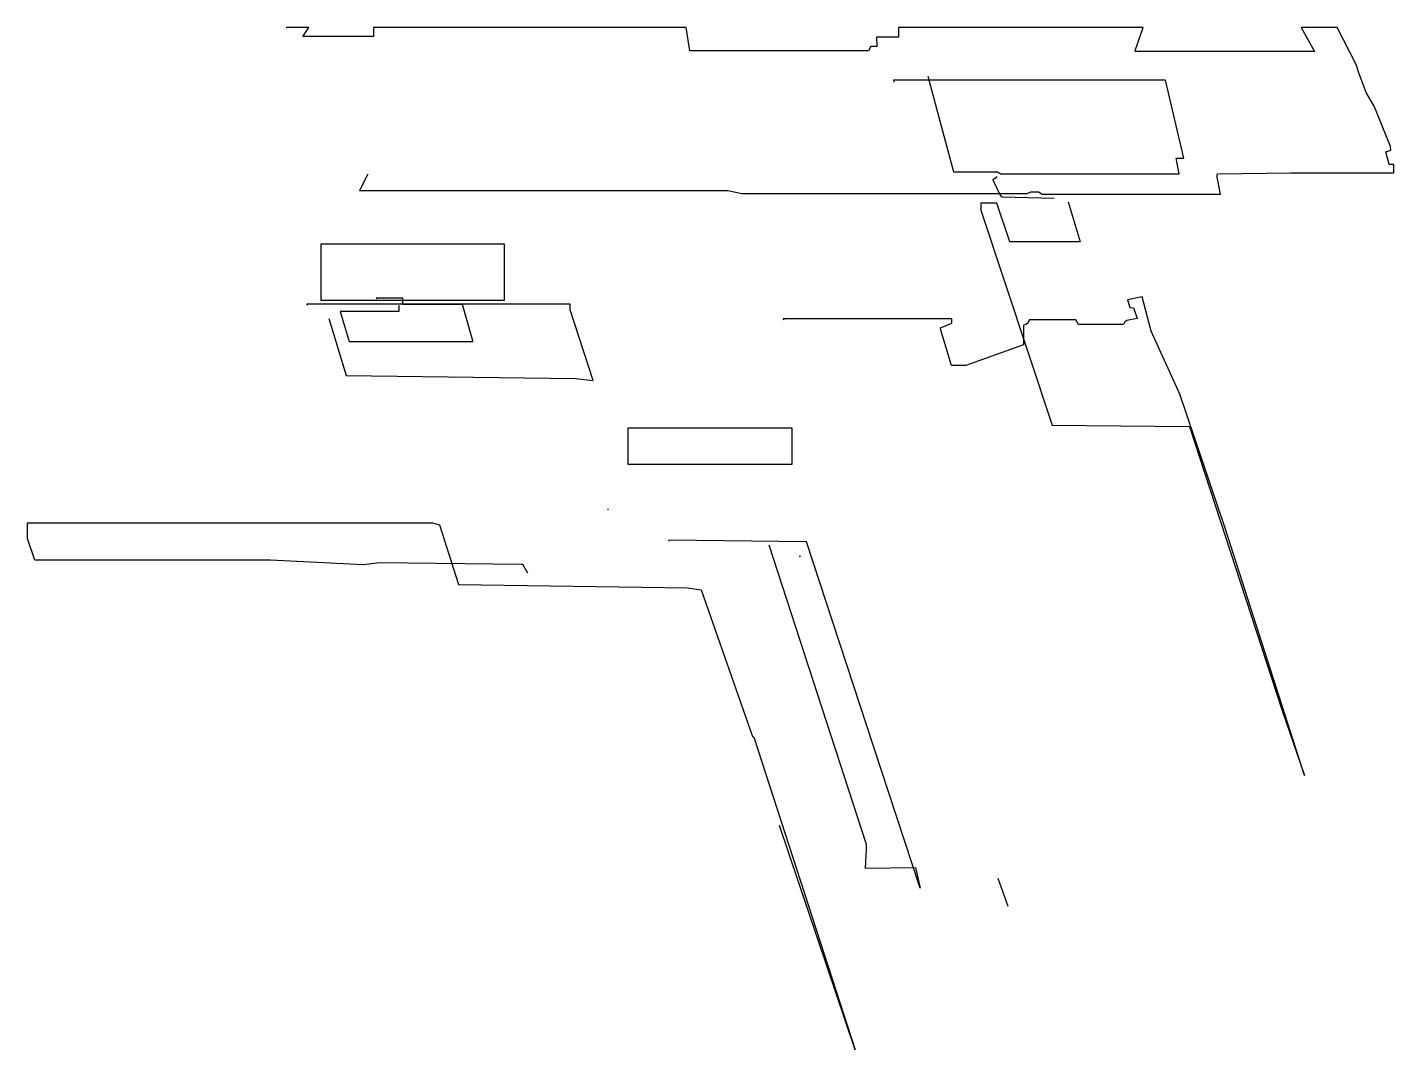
# Model space of a CAD drawing. Header units: metres. Extents: x -10.5 to 34.4, y -2 to 31.6.
import ezdxf

# ---------------------------------------------------------------- set-up
doc = ezdxf.new("R2010")
doc.units = ezdxf.units.M

msp = doc.modelspace()

# ---------------------------------------------------------------- linework, layer by layer
for points in [[(0.673, 26.738), (0.396, 26.21), (9.037, 26.21), (12.515, 26.21), (12.97, 26.103), (22.358, 26.103), (22.47, 26.167), (22.725, 26.164), (22.842, 26.09), (28.71, 26.09), (28.606, 26.64), (28.606, 26.716), (28.616, 26.754), (31.022, 26.792), (34.405, 26.792), (34.405, 27.066), (34.253, 27.066), (34.149, 27.474), (34.31, 27.531), (34.301, 27.654), (33.78, 28.961), (33.505, 29.426), (33.259, 30.079), (33.173, 30.354), (32.549, 31.571), (31.365, 31.571), (31.801, 30.775), (25.907, 30.775), (25.907, 30.813), (26.163, 31.561), (18.125, 31.561), (18.125, 31.249), (17.405, 31.249), (17.415, 30.946), (17.216, 30.936), (17.14, 30.797), (11.263, 30.797), (11.139, 31.561), (0.858, 31.561), (0.858, 31.268), (-1.463, 31.268), (-1.264, 31.561), (-1.984, 31.561), (-2.007, 31.547)], [(19.086, 29.964), (19.93, 26.818), (20.925, 26.818), (21.156, 26.818), (21.379, 26.815), (21.488, 26.755), (27.357, 26.755), (27.258, 27.271), (27.506, 27.271), (26.898, 29.835), (17.963, 29.835), (17.971, 29.772)], [(21.363, 26.651), (21.223, 26.554), (21.461, 26.051), (21.494, 26.013), (21.534, 25.998), (23.24, 25.954)], [(23.699, 25.837), (24.097, 24.521), (21.783, 24.521), (21.354, 25.784), (20.826, 25.784), (20.826, 25.561), (23.18, 18.495), (27.693, 18.448), (30.725, 9.144), (31.473, 6.968), (28.864, 15.106), (27.369, 19.511), (26.432, 21.584), (26.135, 22.713), (25.649, 22.615), (25.725, 22.356), (25.846, 22.349), (25.976, 21.999), (25.626, 21.931), (25.565, 21.885), (25.52, 21.802), (24.04, 21.802), (23.956, 21.95), (22.436, 21.95), (22.37, 21.832), (22.314, 21.797), (22.233, 21.78), (22.233, 21.132), (20.338, 20.449), (19.864, 20.449), (19.51, 21.614), (19.506, 21.691), (19.88, 21.849), (19.88, 21.987), (14.331, 21.987), (14.344, 21.948)], [(-0.858, 24.452), (5.153, 24.452), (5.153, 22.586), (-0.858, 22.586), (-0.858, 24.452)], [(-0.607, 21.993), (-0.038, 20.126), (7.5, 20.02), (8.081, 19.959), (7.333, 22.277), (7.327, 22.469), (-1.329, 22.469), (-1.318, 22.432)], [(1.692, 22.429), (1.692, 22.23), (-0.233, 22.23), (0.064, 21.246), (4.129, 21.246), (4.129, 21.26), (3.79, 22.455), (1.821, 22.455), (1.821, 22.668), (0.953, 22.668), (0.955, 22.64)], [(9.235, 18.401), (14.619, 18.401), (14.619, 17.199), (9.235, 17.199), (9.235, 18.401)], [(5.94, 13.627), (5.774, 13.911), (5.725, 13.91), (1.059, 13.963), (0.531, 13.9), (-2.534, 14.046), (-10.279, 14.046), (-10.521, 14.761), (-10.521, 15.283), (2.802, 15.283), (3.036, 15.211), (3.652, 13.249), (11.186, 13.136), (11.634, 13.075), (13.321, 8.256), (13.366, 8.226), (16.701, -2.045), (14.208, 5.33)], [(8.585, 15.722), (8.557, 15.722)], [(13.865, 14.552), (17.061, 4.714), (17.059, 4.532), (17.029, 3.918), (18.685, 3.94), (18.834, 3.27), (17.302, 7.936), (15.101, 14.656), (10.575, 14.707), (10.568, 14.675)], [(14.905, 14.174), (14.856, 14.173)], [(21.386, 3.595), (21.72, 2.672)]]:
    msp.add_lwpolyline(points)

doc.saveas('drawing.dxf')
